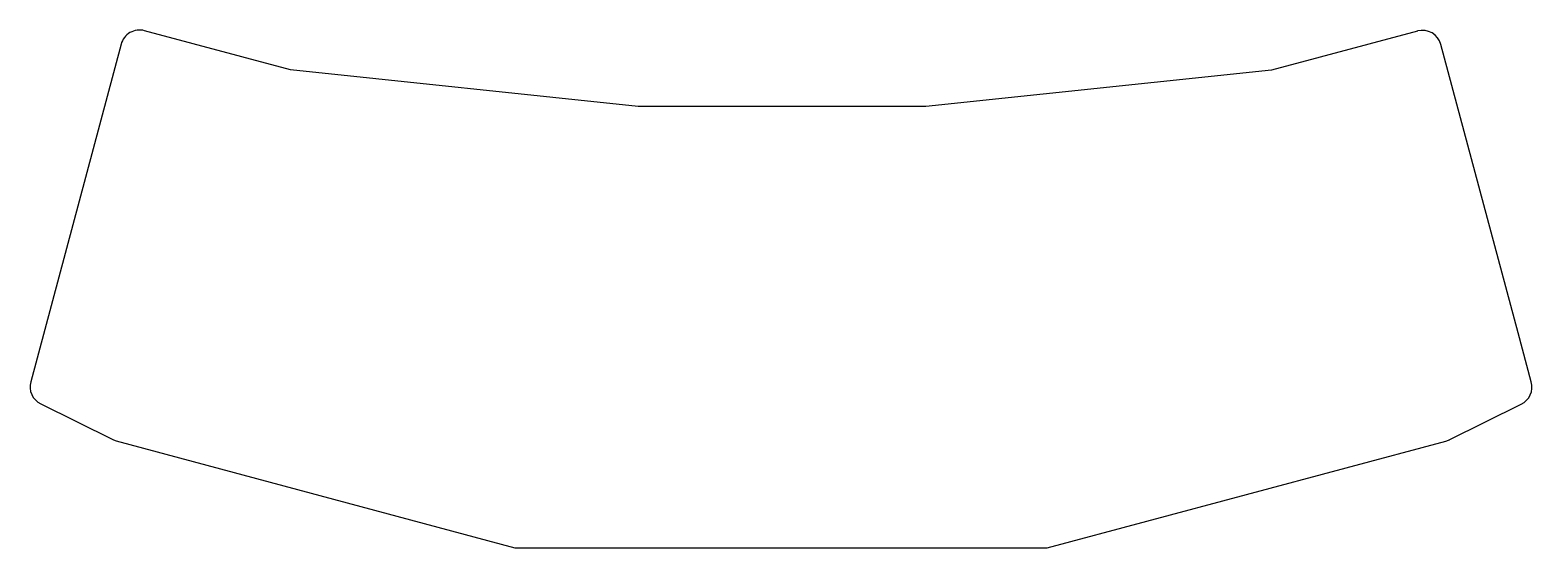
# Model space of a CAD drawing. Header units: millimetres. Extents: x 1494 to 42236, y -19907 to -5868.
import ezdxf

# ---------------------------------------------------------------- set-up
doc = ezdxf.new("R2010")
doc.units = ezdxf.units.MM
doc.layers.get('0').update_dxf_attribs({"linetype": 'CONTINUOUS'})

msp = doc.modelspace()

# ---------------------------------------------------------------- linework, layer by layer
for p, q in [((8563, -6948, 10), (4601, -5886, 10)), ((39129, -5894, 10), (35167, -6955, 10)), ((3963, -6255, 10), (1512, -15401, 10)), ((41861, -14077, 10), (39767, -6262, 10)), ((17992, -7938, 10), (8563, -6948, 10)), ((35167, -6955, 10), (25797, -7938, 10)), ((25797, -7938, 10), (17992, -7938, 10)), ((42218, -15408, 10), (41861, -14077, 10)), ((1784, -16002, 10), (3736, -16967, 10)), ((39994, -16975, 10), (41946, -16010, 10)), ((3832, -17003, 10), (14642, -19900, 10)), ((29088, -19907, 10), (39898, -17011, 10)), ((14642, -19900, 10), (29088, -19907, 10))]:
    msp.add_line(p, q)
for centre, radius, start, end in [((4466, -6389, 10), 521, 75.0003, 165.0231), ((39264, -6397, 10), 521, 15.0008, 104.9989), ((2015, -15535, 10), 521, 165.0007, 243.6802), ((41715, -15543, 10), 521, -63.6903, 14.9848), ((3969, -16493, 10), 528, 243.8632, 255.0001), ((39764, -16510, 10), 519, 284.9996, 296.3545)]:
    msp.add_arc(centre, radius, start, end)

doc.saveas('drawing.dxf')
